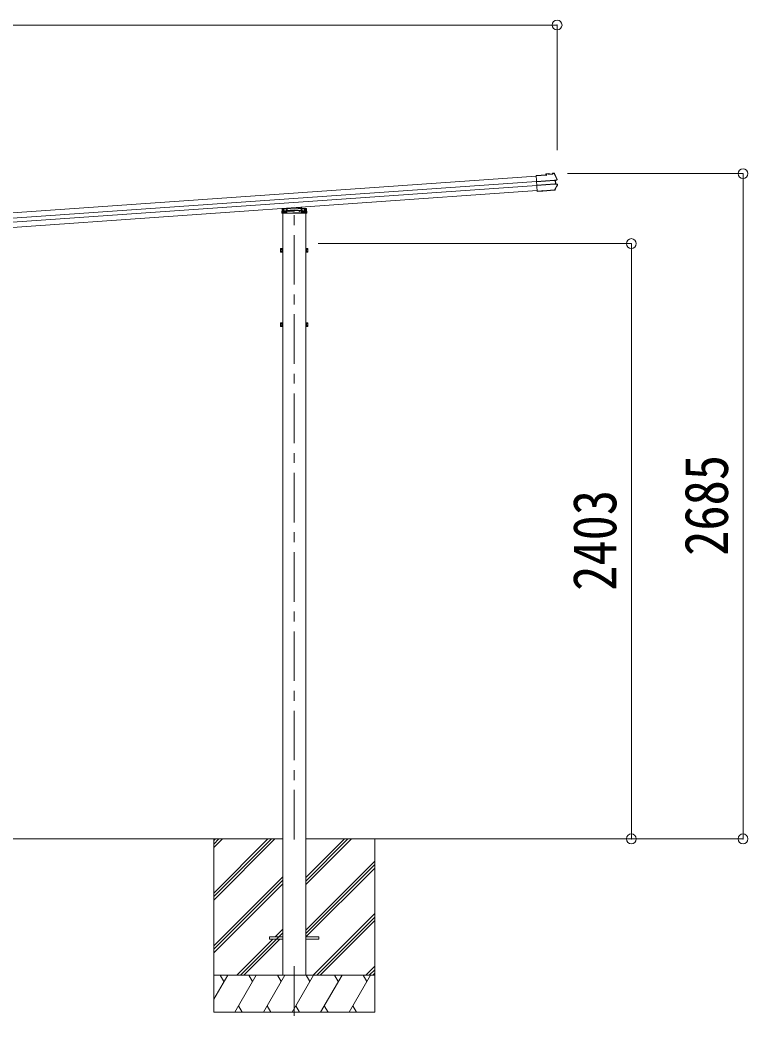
# Model space of a CAD drawing. Units: millimetres at full size, sheet at 1:40. Extents: x -11243 to 11243, y -7760 to 7760.
# Drawn here: x 4420 to 7361, y -4592 to -544 of the extents above; entities that cross this region are included whole.
import ezdxf
from ezdxf.enums import TextEntityAlignment as Align

# ---------------------------------------------------------------- set-up
doc = ezdxf.new("R2010")
doc.units = ezdxf.units.MM
doc.header["$LTSCALE"] = 40
doc.header["$PDMODE"] = 32
doc.header["$PDSIZE"] = 40
doc.linetypes.add('CHAIN1', pattern=[8, 5, -1, 1, -1])
doc.linetypes.add('DASHED1', pattern=[1.8, 1.2, -0.6])
for name, color, linetype, lineweight in [('0-0_0', 7, 'Continuous', 9), ('0-1_本体', 5, 'CHAIN1', 9), ('0-3_ELV2', 4, 'Continuous', 9), ('0-6_OTH_LINE', 6, 'Continuous', 9)]:
    doc.layers.add(name, color=color, linetype=linetype, lineweight=lineweight)
doc.styles.add('ＭＳ ゴシック', font='')
doc.styles.get('ＭＳ ゴシック').set_extended_font_data('MS Gothic')

msp = doc.modelspace()

# ---------------------------------------------------------------- linework, layer by layer
at = {"layer": '0-0_0'}
for p, q in [((2674.35, -3848.68), (5481.35, -3848.68)), ((5202.85, -3848.68), (5202.85, -4548.68)), ((5202.85, -4067.66), (5421.83, -3848.68)), ((5202.85, -4081.8), (5435.97, -3848.68)), ((5202.85, -4095.95), (5450.11, -3848.68)), ((5202.85, -3883.82), (5237.98, -3848.68)), ((5202.85, -3869.67), (5223.84, -3848.68)), ((5202.85, -3855.53), (5209.69, -3848.68)), ((5574.35, -4032.81), (5758.48, -3848.68)), ((5574.35, -4018.67), (5744.34, -3848.68)), ((5574.35, -4004.53), (5730.19, -3848.68)), ((5574.35, -3848.68), (7005.19, -3848.68)), ((5852.85, -3848.68), (5852.85, -4548.68)), ((5574.35, -4216.66), (5852.85, -3938.16)), ((5574.35, -4230.8), (5852.85, -3952.31)), ((5575.11, -4244.18), (5852.85, -3966.45)), ((5202.85, -4279.79), (5481.35, -4001.3)), ((5202.85, -4293.94), (5481.35, -4015.44)), ((5202.85, -4308.08), (5481.35, -4029.58)), ((5604.45, -4398.68), (5852.85, -4150.29)), ((5618.6, -4398.68), (5852.85, -4164.44)), ((5632.74, -4398.68), (5852.85, -4178.58)), ((5310.23, -4398.68), (5481.35, -4227.57)), ((5450.59, -4244.18), (5481.35, -4213.43)), ((5296.09, -4398.68), (5441.59, -4253.18)), ((5324.37, -4398.68), (5469.87, -4253.18)), ((5816.59, -4398.68), (5852.85, -4362.43)), ((5202.85, -4398.68), (5852.85, -4398.68)), ((5202.85, -4495.94), (5258.99, -4398.68)), ((5243.99, -4424.66), (5228.99, -4398.68)), ((5287.86, -4548.68), (5374.46, -4398.68)), ((5359.46, -4424.67), (5344.46, -4398.68)), ((5403.33, -4548.68), (5489.93, -4398.68)), ((5474.93, -4424.67), (5459.93, -4398.68)), ((5518.8, -4548.68), (5605.4, -4398.68)), ((5590.4, -4424.67), (5575.4, -4398.68)), ((5634.27, -4548.68), (5720.87, -4398.68)), ((5705.87, -4424.67), (5690.87, -4398.68)), ((5749.74, -4548.68), (5836.35, -4398.68)), ((5806.34, -4398.68), (5821.34, -4424.67)), ((5830.73, -4398.68), (5852.85, -4376.57)), ((5844.87, -4398.68), (5852.85, -4390.71)), ((5302.86, -4522.7), (5317.86, -4548.68)), ((5418.33, -4522.7), (5433.33, -4548.68)), ((5533.8, -4522.7), (5548.8, -4548.68)), ((5649.27, -4522.7), (5664.27, -4548.68)), ((5764.74, -4522.71), (5779.74, -4548.68)), ((5202.85, -4548.68), (5852.85, -4548.68))]:
    msp.add_line(p, q, dxfattribs=at)
at = {"layer": '0-1_本体'}
for p, q in [((5527.85, -3851.18), (5527.85, -1290.5)), ((5527.85, -4362.55), (5527.85, -4591.56))]:
    msp.add_line(p, q, dxfattribs=at)
at = {"layer": '0-3_ELV2'}
for p, q in [((6544.14, -1168.36), (6504.84, -1171.1)), ((6509.35, -1235.55), (6504.84, -1171.1)), ((6504.94, -1172.6), (6545.74, -1169.75)), ((6556.7, -1163.07), (6543.84, -1163.97)), ((6543.84, -1163.97), (6544.14, -1168.36)), ((6556.81, -1164.57), (6545.44, -1165.36)), ((6545.74, -1169.75), (6545.44, -1165.36)), ((6545.44, -1165.36), (6546.02, -1165.95)), ((6546.46, -1170.37), (6545.74, -1169.75)), ((6556.82, -1164.6), (6555.51, -1164.69)), ((6555.51, -1164.69), (6555.65, -1166.65)), ((6555.65, -1166.65), (6572.61, -1165.46)), ((6556.81, -1164.57), (6556.7, -1163.07)), ((6556.7, -1163.07), (6556.91, -1163.67)), ((6556.81, -1164.57), (6556.82, -1164.6)), ((6556.82, -1164.6), (6556.85, -1165.06)), ((6571.2, -1164.06), (6556.85, -1165.06)), ((6561.03, -1164.77), (6561.14, -1166.26)), ((6567.12, -1165.85), (6567.02, -1164.35)), ((6570.95, -1162.68), (6571.07, -1162.06)), ((6576.24, -1161.7), (6571.07, -1162.06)), ((6571.2, -1164.06), (6571.17, -1163.59)), ((6572.61, -1165.46), (6572.47, -1163.5)), ((6505.06, -1174.27), (1642.5, -1514.3)), ((6506.48, -1194.58), (1643.92, -1534.61)), ((6507.69, -1211.82), (1645.13, -1551.84)), ((6506.51, -1195.06), (6579.42, -1189.96)), ((6579.51, -1191.19), (6506.6, -1196.29)), ((6580.48, -1205.06), (6507.57, -1210.16)), ((6507.66, -1211.39), (6580.56, -1206.29)), ((6580.91, -1189.86), (6581.83, -1189.79)), ((6581.28, -1191.18), (6581.79, -1191.15)), ((6581.46, -1206.17), (6581.69, -1206.16)), ((6587.74, -1188.21), (6581.83, -1189.79)), ((6581.83, -1189.79), (6582.97, -1206.12)), ((6582.06, -1206.19), (6582.97, -1206.12)), ((6582.75, -1204.79), (6582.23, -1204.83)), ((6582.49, -1190.99), (6583.41, -1190.92)), ((6582.97, -1206.12), (6589.01, -1206.87)), ((6583.46, -1204.85), (6584.38, -1204.79)), ((6509.11, -1232.13), (1646.55, -1572.15)), ((6526, -1232.88), (6509.24, -1234.05)), ((6516.8, -1234.63), (6509.32, -1235.15)), ((6526.1, -1234.37), (6509.35, -1235.55)), ((6516.83, -1235.02), (6516.72, -1233.52)), ((6526, -1232.88), (6526.17, -1232.5)), ((6526, -1232.88), (6526.1, -1234.37)), ((6526.1, -1234.37), (6526.28, -1233.99)), ((6526.17, -1232.5), (6532.16, -1232.08)), ((6526.17, -1232.5), (6526.28, -1233.99)), ((6526.28, -1233.99), (6532.26, -1233.58)), ((6532.16, -1232.08), (6532.38, -1232.43)), ((6579.45, -1229.14), (6532.38, -1232.43)), ((6532.38, -1232.43), (6532.49, -1233.93)), ((6578.63, -1230.7), (6532.49, -1233.93)), ((5478.91, -1313.12), (5527.85, -1309.69)), ((5479.43, -1304.61), (5527.85, -1301.22)), ((5481.35, -4398.68), (5481.35, -1323.62)), ((5527.85, -1301.22), (5576.26, -1304.61)), ((5527.85, -1301.22), (5527.85, -1302.16)), ((5527.85, -1309.69), (5576.78, -1313.12)), ((5527.85, -1309.69), (5527.85, -1310.63)), ((5557.66, -1298.69), (5557.95, -1303.33)), ((5574.35, -4398.68), (5574.35, -1323.62)), ((5577.19, -1305.55), (5578.3, -1323.62)), ((5472.65, -1466.92), (5473.23, -1465.92)), ((5472.65, -1466.92), (5472.65, -1479.92)), ((5472.65, -1479.92), (5473.23, -1480.93)), ((5478.15, -1465.92), (5473.23, -1465.92)), ((5478.15, -1469.67), (5473.23, -1469.67)), ((5478.15, -1477.18), (5473.23, -1477.18)), ((5478.15, -1480.93), (5473.23, -1480.93)), ((5478.14, -1473.72), (5479.75, -1473.72)), ((5478.15, -1465.72), (5478.15, -1480.73)), ((5479.75, -1466.17), (5478.15, -1466.17)), ((5478.15, -1472.72), (5479.75, -1472.72)), ((5478.15, -1480.27), (5479.75, -1480.27)), ((5575.95, -1466.17), (5577.55, -1466.17)), ((5577.55, -1472.72), (5575.95, -1472.72)), ((5577.55, -1473.72), (5575.95, -1473.72)), ((5577.55, -1480.27), (5575.95, -1480.27)), ((5577.55, -1465.72), (5577.55, -1480.73)), ((5577.55, -1465.72), (5582.46, -1465.72)), ((5577.55, -1469.47), (5582.46, -1469.47)), ((5577.55, -1476.98), (5582.46, -1476.98)), ((5577.55, -1480.73), (5582.46, -1480.73)), ((5583.05, -1466.72), (5582.46, -1465.72)), ((5583.05, -1479.72), (5582.46, -1480.73)), ((5583.05, -1466.72), (5583.05, -1479.72)), ((5472.65, -1766.92), (5473.23, -1765.92)), ((5472.65, -1766.92), (5472.65, -1779.92)), ((5472.65, -1779.92), (5473.23, -1780.93)), ((5478.15, -1765.92), (5473.23, -1765.92)), ((5478.15, -1769.67), (5473.23, -1769.67)), ((5478.15, -1777.18), (5473.23, -1777.18)), ((5478.15, -1780.93), (5473.23, -1780.93)), ((5478.14, -1773.72), (5479.75, -1773.72)), ((5478.15, -1765.72), (5478.15, -1780.73)), ((5479.75, -1766.17), (5478.15, -1766.17)), ((5478.15, -1772.72), (5479.75, -1772.72)), ((5478.15, -1780.27), (5479.75, -1780.27)), ((5575.95, -1766.17), (5577.55, -1766.17)), ((5577.55, -1772.72), (5575.95, -1772.72)), ((5577.55, -1773.72), (5575.95, -1773.72)), ((5577.55, -1780.27), (5575.95, -1780.27)), ((5577.55, -1765.72), (5577.55, -1780.73)), ((5577.55, -1765.72), (5582.46, -1765.72)), ((5577.55, -1769.47), (5582.46, -1769.47)), ((5577.55, -1776.98), (5582.46, -1776.98)), ((5577.55, -1780.73), (5582.46, -1780.73)), ((5583.05, -1766.72), (5582.46, -1765.72)), ((5583.05, -1779.72), (5582.46, -1780.73)), ((5583.05, -1766.72), (5583.05, -1779.72)), ((5427.85, -4244.18), (5481.35, -4244.18)), ((5627.85, -4244.18), (5574.35, -4244.18))]:
    msp.add_line(p, q, dxfattribs=at)
at = {"layer": '0-3_ELV2', "linetype": 'DASHED1'}
for p, q in [((5478.98, -1313.12), (5576.71, -1313.12)), ((5481.45, -1306.47), (5480.4, -1323.62)), ((5480.87, -1315.92), (5485.85, -1315.92)), ((5480.92, -1315.12), (5574.77, -1315.12)), ((5527.85, -1311.7), (5480.93, -1314.98)), ((5527.85, -1303.23), (5481.45, -1306.47)), ((5484.65, -1306.25), (5484.65, -1319.89)), ((5484.65, -1319.89), (5485.65, -1321.62)), ((5570.05, -1321.62), (5485.65, -1321.62)), ((5485.85, -1306.16), (5485.85, -1321.62)), ((5487.35, -1314.53), (5487.35, -1321.62)), ((5490.45, -1315.12), (5490.45, -1321.62)), ((5490.57, -1315.12), (5490.57, -1321.62)), ((5490.85, -1314.29), (5490.85, -1321.62)), ((5490.85, -1319.89), (5493.85, -1319.89)), ((5493.85, -1314.08), (5493.85, -1321.62)), ((5497.09, -1314.06), (5497.77, -1302.88)), ((5499.78, -1302.74), (5498.51, -1323.62)), ((5501.85, -1313.12), (5501.85, -1315.12)), ((5506.35, -1315.92), (5506.35, -1313.2)), ((5507.85, -1315.92), (5506.35, -1315.92)), ((5507.85, -1313.1), (5507.85, -1315.92)), ((5574.24, -1306.47), (5527.85, -1303.23)), ((5574.76, -1314.98), (5527.85, -1311.7)), ((5547.85, -1315.92), (5547.85, -1313.1)), ((5547.85, -1315.92), (5549.35, -1315.92)), ((5549.35, -1313.2), (5549.35, -1315.92)), ((5553.85, -1315.12), (5553.85, -1313.12)), ((5555.67, -1298.83), (5557.18, -1323.62)), ((5557.95, -1303.33), (5558.6, -1314.06)), ((5561.85, -1314.08), (5561.85, -1321.62)), ((5561.85, -1319.89), (5564.85, -1319.89)), ((5564.85, -1314.29), (5564.85, -1321.62)), ((5565.12, -1315.12), (5565.12, -1321.62)), ((5565.25, -1315.12), (5565.25, -1321.62)), ((5568.35, -1314.53), (5568.35, -1321.62)), ((5569.85, -1306.16), (5569.85, -1321.62)), ((5569.85, -1315.92), (5574.82, -1315.92)), ((5570.05, -1321.62), (5571.05, -1319.89)), ((5571.05, -1306.25), (5571.05, -1319.89)), ((5575.29, -1323.62), (5574.24, -1306.47))]:
    msp.add_line(p, q, dxfattribs=at)
at = {"layer": '0-3_ELV2'}
for points in [[(6576.67, -1163.18), (6571.17, -1163.56), (6571.07, -1162.06)], [(6572.47, -1163.5), (6571.17, -1163.59), (6571.17, -1163.56)], [(6577.82, -1163.83), (6583.34, -1175.05), (6588.58, -1186.42)], [(6590.02, -1208.73), (6584.85, -1218.99), (6579.45, -1229.14)], [(6588.13, -1189.66), (6583.41, -1190.92), (6584.38, -1204.79), (6589.19, -1205.38)], [(6532.16, -1232.08), (6532.26, -1233.58), (6532.49, -1233.93)], [(5578.3, -1323.62), (5477.4, -1323.62), (5478.5, -1305.55)], [(5481.35, -1464.72), (5479.75, -1464.72), (5479.75, -1481.72), (5481.35, -1481.72)], [(5574.35, -1464.72), (5575.95, -1464.72), (5575.95, -1481.72), (5574.35, -1481.72)], [(5481.35, -1764.72), (5479.75, -1764.72), (5479.75, -1781.72), (5481.35, -1781.72)], [(5574.35, -1764.72), (5575.95, -1764.72), (5575.95, -1781.72), (5574.35, -1781.72)], [(5427.85, -4244.18), (5427.85, -4253.18), (5481.35, -4253.18)], [(5627.85, -4244.18), (5627.85, -4253.18), (5574.35, -4253.18)]]:
    msp.add_lwpolyline(points, dxfattribs=at)
for centre, radius, start, end in [((6576.47, -1164.88), 3.19, 26.86597, 94.02466), ((6576.76, -1164.37), 1.2, 26.89869, 94.02902), ((6131.48, -1390.27), 502, 24.03393, 26.8619), ((6140.4, -988.85), 502, 331.41438, 333.93986), ((6587.4, -1186.95), 1.3, 285.12702, 24.10936), ((6587.4, -1186.95), 2.8, 285, 24.03393), ((6588.85, -1208.16), 1.3, 333.87402, 82.86161), ((6588.85, -1208.16), 2.8, 333.93986, 83), ((6578.41, -1227.52), 3.19, 273.987, 331.41712), ((5478.98, -1314.11), 1, 94, 176.5), ((5479.5, -1305.61), 1, 94, 176.5), ((5576.19, -1305.61), 1, 3.5, 86), ((5576.71, -1314.11), 1, 3.5, 86), ((5485.06, -1473.42), 12.42, 162.41205, 197.58795), ((5475.97, -1467.79), 3.32, 145.61575, 214.38425), ((5475.97, -1479.05), 3.32, 145.61575, 214.38425), ((5579.72, -1467.59), 3.32, 325.61575, 34.38425), ((5579.72, -1478.85), 3.32, 325.61575, 34.38425), ((5570.63, -1473.22), 12.42, 342.41205, 17.58795), ((5485.06, -1773.42), 12.42, 162.41205, 197.58795), ((5475.97, -1767.79), 3.32, 145.61575, 214.38425), ((5475.97, -1779.05), 3.32, 145.61575, 214.38425), ((5579.72, -1767.59), 3.32, 325.61575, 34.38425), ((5579.72, -1778.85), 3.32, 325.61575, 34.38425), ((5570.63, -1773.22), 12.42, 342.41205, 17.58795)]:
    msp.add_arc(centre, radius, start, end, dxfattribs=at)
at = {"layer": '0-3_ELV2', "linetype": 'DASHED1'}
for centre, start, end in [((5478.98, -1314.12), 90, 176.5), ((5576.71, -1314.12), 3.5, 90)]:
    msp.add_arc(centre, 1, start, end, dxfattribs=at)
at = {"layer": '0-3_ELV2'}
for centre, major_axis, ratio, start_param, end_param in [((6546.1, -1167.14), (-0.08, 1.2), 0.052408, 5.1044164, 6.2220988), ((6535.28, -1359.13), (-34.91, 499.28), 0.052408, 5.0964197, 5.1044164), ((6557.13, -1166.85), (-0.22, 3.19), 0.016053, 5.3122341, 6.2220988), ((6571.18, -1165.87), (-0.22, 3.19), 0.016053, 0.0610865, 0.9709512), ((6579.44, -1190.25), (1.5, 0.1), 0.19438, 0.8222243, 1.5707963), ((6579.55, -1191.78), (2.99, 0.21), 0.19438, 0.9410649, 1.5707963), ((6579.44, -1190.25), (1.48, 0.4), 0.014741, 0.0756738, 0.8193583), ((6580.44, -1204.48), (2.99, 0.21), 0.19438, 4.712389, 5.3421204), ((6580.54, -1206), (1.5, 0.1), 0.19438, 4.712389, 5.3570179), ((6580.54, -1206), (1.52, -0.19), 0.014741, 5.567803, 6.2075115), ((6579.55, -1191.78), (2.95, 0.79), 0.014741, 0.0756738, 0.7041788), ((6580.44, -1204.48), (3.03, -0.37), 0.014741, 5.5790065, 6.2075115)]:
    msp.add_ellipse(centre, major_axis=major_axis, ratio=ratio, start_param=start_param, end_param=end_param, dxfattribs=at)
at = {"layer": '0-6_OTH_LINE'}
for p, q in [((6589.63, -563.6), (1527.8, -563.6)), ((6589.63, -563.6), (6589.63, -1068.57)), ((7340.56, -1163.6), (6631.62, -1163.6)), ((7340.56, -3848.68), (7340.56, -1163.6)), ((6889.56, -1445.92), (5624.35, -1445.92)), ((6889.56, -1445.92), (6889.56, -3848.68)), ((7340.56, -3848.68), (5624.35, -3848.68)), ((6889.56, -3848.68), (6631.62, -3848.68))]:
    msp.add_line(p, q, dxfattribs=at)
for p in [(6589.63, -563.6), (7340.56, -1163.6), (6889.56, -1445.92), (6889.56, -3848.68), (7340.56, -3848.68)]:
    msp.add_point(p, dxfattribs=at)

# ---------------------------------------------------------------- texts
at = {"layer": '0-6_OTH_LINE', "color": 7, "style": 'ＭＳ ゴシック', "width": 0.85}
for s, p in [('2685', (7332.56, -2706.14)), ('2403', (6881.56, -2847.3))]:
    msp.add_text(s, height=176, rotation=90, dxfattribs=at).set_placement(p, align=Align.BOTTOM_LEFT)

doc.saveas('drawing.dxf')
